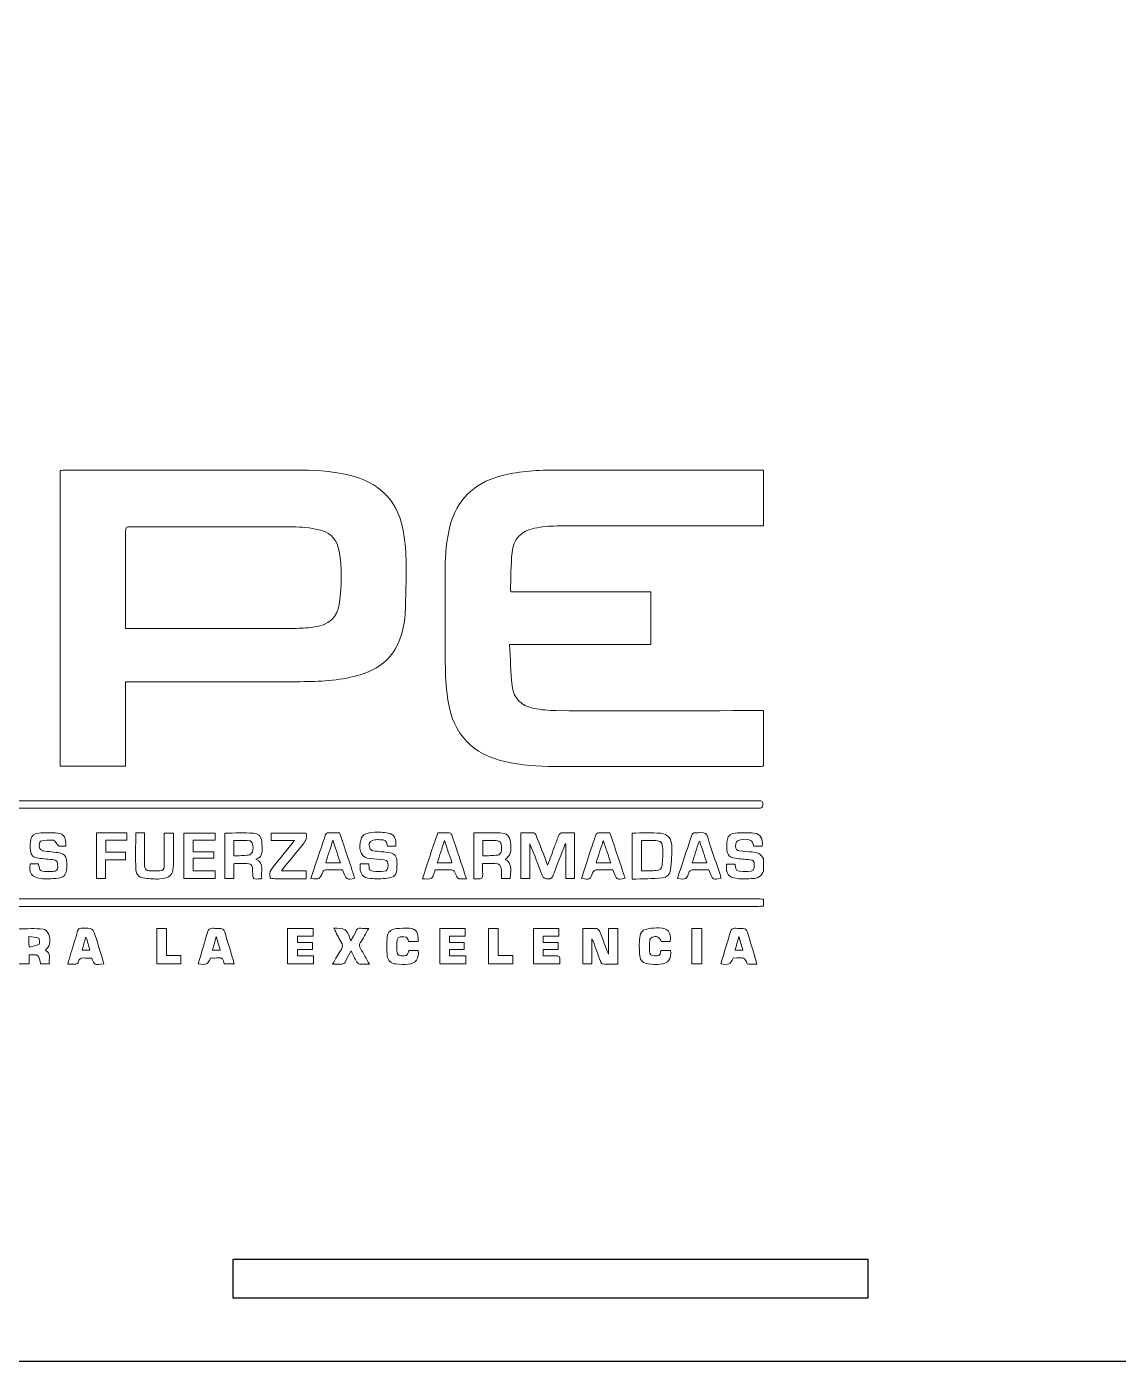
# Model space of a CAD drawing. Extents: x -410 to 1216, y 0 to 714.
# Drawn here: x 836.2 to 922.1, y 99 to 204 of the extents above; entities that cross this region are included whole.
import ezdxf

# ---------------------------------------------------------------- set-up
doc = ezdxf.new("R2010")
doc.units = 0
doc.header["$MEASUREMENT"] = 0

msp = doc.modelspace()

# ---------------------------------------------------------------- linework, layer by layer
at = {"linetype": 'Continuous'}
for points in [[(1202.44, 99.04), (1202.44, 309.04), (752.44, 309.04), (752.44, 99.04)], [(852.44, 104.04), (902.44, 104.04), (902.44, 107.04), (852.44, 107.04)]]:
    msp.add_lwpolyline(points, close=True, dxfattribs=at)
at = {"color": 1, "lineweight": 0}
for points in [[(838.87, 169.13), (838.99, 169.14), (839.09, 169.15), (839.2, 169.15)], [(838.87, 145.85), (838.87, 153.62), (838.87, 161.36), (838.87, 169.13)], [(839.2, 169.15), (845.42, 169.15), (851.65, 169.15), (857.87, 169.15)], [(857.87, 169.15), (859.27, 169.15), (860.66, 169.03), (862.02, 168.64)], [(873.44, 168.67), (874.82, 169.05), (876.23, 169.15), (877.66, 169.15)], [(877.66, 169.15), (883.17, 169.15), (888.68, 169.15), (894.2, 169.15)], [(894.2, 169.15), (894.2, 167.69), (894.2, 166.23), (894.2, 164.77)], [(862.02, 168.64), (864.25, 168), (865.51, 166.5), (865.88, 164.24)], [(869.53, 164.72), (870.06, 166.8), (871.38, 168.1), (873.44, 168.67)], [(844.38, 164.7), (844.1, 164.7), (844, 164.64), (844, 164.33)], [(857.43, 164.68), (853.08, 164.71), (848.73, 164.69), (844.38, 164.7)], [(859.46, 164.4), (858.8, 164.57), (858.11, 164.68), (857.43, 164.68)], [(860.81, 162.79), (860.68, 163.58), (860.24, 164.19), (859.46, 164.4)], [(865.88, 164.24), (866.01, 163.45), (866.08, 162.63), (866.09, 161.83)], [(869.16, 161.44), (869.17, 162.54), (869.26, 163.64), (869.53, 164.72)], [(876.19, 164.58), (875.15, 164.38), (874.53, 163.72), (874.42, 162.68)], [(877.93, 164.76), (877.35, 164.76), (876.76, 164.69), (876.19, 164.58)], [(893.68, 164.77), (888.43, 164.77), (883.18, 164.77), (877.93, 164.76)], [(894.2, 164.77), (894.02, 164.77), (893.85, 164.77), (893.68, 164.77)], [(860.85, 158.73), (861.02, 160.08), (861.04, 161.45), (860.81, 162.79)], [(866.09, 161.83), (866.1, 160.5), (866.07, 159.17), (866, 157.85)], [(874.42, 162.68), (874.32, 161.68), (874.33, 160.66), (874.3, 159.65)], [(869.17, 153.56), (869.14, 156.19), (869.15, 158.81), (869.16, 161.44)], [(874.3, 159.65), (874.3, 159.64), (874.32, 159.62), (874.36, 159.57)], [(858.75, 156.79), (860, 156.93), (860.71, 157.55), (860.85, 158.73)], [(874.36, 159.57), (878, 159.57), (881.68, 159.57), (885.34, 159.57)], [(885.34, 159.57), (885.34, 158.18), (885.34, 156.81), (885.34, 155.43)], [(866, 157.85), (865.95, 156.87), (865.72, 155.93), (865.22, 155.07)], [(857.27, 156.7), (857.76, 156.7), (858.26, 156.74), (858.75, 156.79)], [(885.34, 155.43), (881.65, 155.43), (877.99, 155.43), (874.23, 155.43)], [(874.23, 155.43), (874.29, 154.34), (874.31, 153.27), (874.42, 152.21)], [(865.22, 155.07), (864.55, 153.92), (863.48, 153.32), (862.24, 152.99)], [(869.4, 150.93), (869.26, 151.8), (869.18, 152.68), (869.17, 153.56)], [(844, 152.51), (844, 150.26), (844, 148.07), (844, 145.85)], [(862.24, 152.99), (860.77, 152.59), (859.26, 152.51), (857.75, 152.51)], [(874.42, 152.21), (874.53, 151.22), (875.14, 150.59), (876.13, 150.41)], [(873.86, 146.22), (871.31, 146.8), (869.81, 148.36), (869.4, 150.93)], [(876.13, 150.41), (876.71, 150.3), (877.31, 150.24), (877.9, 150.23)], [(877.9, 150.23), (883.19, 150.22), (888.48, 150.23), (893.77, 150.23)], [(893.77, 150.23), (893.91, 150.23), (894.06, 150.23), (894.2, 150.24)], [(894.2, 150.24), (894.2, 148.78), (894.2, 147.32), (894.2, 145.86)], [(877.78, 145.83), (876.46, 145.83), (875.15, 145.93), (873.86, 146.22)], [(844, 145.85), (842.28, 145.85), (840.58, 145.85), (838.87, 145.85)], [(893.81, 145.83), (888.46, 145.83), (883.12, 145.82), (877.78, 145.83)], [(894.2, 145.86), (894.07, 145.85), (893.94, 145.83), (893.81, 145.83)], [(894.16, 142.83), (894.16, 142.57), (894.02, 142.56), (893.83, 142.57)], [(893.84, 143.14), (894.07, 143.16), (894.16, 143.07), (894.16, 142.83)], [(888.85, 140.63), (889.12, 140.6), (889.46, 140.7), (889.65, 140.57)], [(836.52, 139.24), (836.48, 139.52), (836.51, 139.83), (836.56, 140.11)], [(836.56, 140.11), (836.61, 140.41), (836.87, 140.58), (837.15, 140.6)], [(837.15, 140.6), (837.66, 140.63), (838.18, 140.65), (838.68, 140.6)], [(837.33, 139.95), (837.25, 139.93), (837.21, 139.62), (837.23, 139.46)], [(838.33, 140.03), (838, 140.07), (837.65, 140.03), (837.33, 139.95)], [(838.75, 139.56), (838.58, 139.76), (838.47, 140.01), (838.33, 140.03)], [(838.68, 140.6), (839.17, 140.55), (839.36, 140.18), (839.3, 139.56)], [(841.73, 137.02), (841.73, 138.22), (841.73, 139.4), (841.73, 140.61)], [(841.73, 140.61), (842.54, 140.61), (843.32, 140.61), (844.11, 140.61)], [(844.11, 140.03), (843.57, 140.03), (843.02, 140.03), (842.45, 140.03)], [(842.45, 140.03), (842.45, 139.71), (842.45, 139.42), (842.45, 139.1)], [(844.11, 140.61), (844.11, 140.42), (844.11, 140.25), (844.11, 140.03)], [(844.82, 137.71), (844.79, 138.67), (844.81, 139.63), (844.81, 140.61)], [(844.81, 140.61), (845.03, 140.61), (845.24, 140.61), (845.49, 140.61)], [(845.49, 140.61), (845.49, 139.91), (845.49, 139.23), (845.49, 138.54)], [(847.06, 140.26), (847.06, 140.37), (847.06, 140.48), (847.06, 140.6)], [(847.06, 140.6), (847.3, 140.6), (847.52, 140.6), (847.78, 140.6)], [(847.06, 138.04), (847.06, 138.78), (847.06, 139.52), (847.06, 140.26)], [(848.6, 137.02), (848.6, 138.21), (848.6, 139.39), (848.6, 140.6)], [(848.6, 140.6), (849.4, 140.6), (850.21, 140.6), (851.05, 140.6)], [(851.05, 140.03), (850.47, 140.03), (849.91, 140.03), (849.32, 140.03)], [(849.32, 140.03), (849.32, 139.73), (849.32, 139.45), (849.32, 139.13)], [(851.05, 140.6), (851.05, 140.42), (851.05, 140.24), (851.05, 140.03)], [(851.82, 140.6), (852.58, 140.6), (853.33, 140.63), (854.07, 140.59)], [(851.82, 137.02), (851.82, 138.23), (851.82, 139.41), (851.82, 140.6)], [(853.73, 140), (853.34, 140.03), (852.95, 140.02), (852.54, 140.02)], [(852.54, 140.02), (852.54, 139.61), (852.54, 139.23), (852.54, 138.8)], [(854.01, 139.75), (853.98, 139.86), (853.83, 140), (853.73, 140)], [(854.01, 139.13), (854.06, 139.33), (854.05, 139.55), (854.01, 139.75)], [(854.07, 140.59), (854.42, 140.57), (854.7, 140.37), (854.73, 139.96)], [(854.73, 139.96), (854.75, 139.69), (854.77, 139.42), (854.76, 139.15)], [(855.46, 137.72), (855.98, 138.41), (856.55, 139.07), (857.09, 139.74)], [(855.47, 140.02), (855.47, 140.22), (855.47, 140.4), (855.47, 140.6)], [(855.47, 140.6), (856.37, 140.6), (857.29, 140.6), (858.21, 140.6)], [(857.3, 140.02), (856.66, 140.02), (856.08, 140.02), (855.47, 140.02)], [(857.98, 139.72), (857.41, 139.05), (856.87, 138.37), (856.27, 137.64)], [(857.09, 139.74), (857.15, 139.81), (857.2, 139.89), (857.3, 140.02)], [(858.21, 140.6), (858.3, 140.26), (858.21, 139.99), (857.98, 139.72)], [(859.02, 138.3), (859.25, 139), (859.49, 139.69), (859.71, 140.39)], [(859.71, 140.39), (859.76, 140.55), (859.82, 140.64), (860.02, 140.63)], [(860.33, 140.03), (860.12, 139.39), (859.94, 138.84), (859.76, 138.26)], [(860.02, 140.63), (860.29, 140.61), (860.56, 140.62), (860.85, 140.62)], [(860.91, 138.26), (860.72, 138.83), (860.54, 139.39), (860.33, 140.03)], [(860.85, 140.62), (861.25, 139.42), (861.65, 138.24), (862.05, 137.05)], [(863.29, 138.6), (862.52, 138.63), (862.39, 139.2), (862.47, 139.84)], [(862.47, 139.84), (862.56, 140.46), (862.78, 140.61), (863.6, 140.67)], [(863.62, 140.07), (863.23, 140.02), (863.09, 139.79), (863.23, 139.41)], [(863.6, 140.67), (863.95, 140.69), (864.31, 140.66), (864.66, 140.6)], [(863.99, 140.08), (863.87, 140.08), (863.74, 140.09), (863.62, 140.07)], [(864.61, 139.57), (864.53, 140.04), (864.48, 140.08), (863.99, 140.08)], [(864.66, 140.6), (865.14, 140.52), (865.33, 140.18), (865.28, 139.57)], [(867.37, 137.01), (867.77, 138.23), (868.16, 139.41), (868.57, 140.62)], [(869.1, 140.02), (868.9, 139.39), (868.72, 138.83), (868.54, 138.27)], [(868.57, 140.62), (868.87, 140.62), (869.18, 140.63), (869.49, 140.62)], [(869.69, 138.27), (869.49, 138.85), (869.31, 139.4), (869.1, 140.02)], [(869.49, 140.62), (869.55, 140.61), (869.65, 140.53), (869.67, 140.47)], [(869.67, 140.47), (870.06, 139.33), (870.44, 138.19), (870.84, 137)], [(871.41, 140.62), (872.11, 140.62), (872.79, 140.63), (873.47, 140.62)], [(871.41, 137), (871.41, 138.21), (871.41, 139.4), (871.41, 140.62)], [(873.29, 140), (872.9, 140.03), (872.51, 140.01), (872.11, 140.01)], [(872.11, 140.01), (872.11, 139.61), (872.11, 139.23), (872.11, 138.8)], [(873.57, 139.72), (873.54, 139.83), (873.4, 139.99), (873.29, 140)], [(873.47, 140.62), (873.99, 140.6), (874.24, 140.38), (874.31, 139.85)], [(873.56, 139.13), (873.61, 139.32), (873.61, 139.53), (873.57, 139.72)], [(874.31, 139.85), (874.34, 139.57), (874.35, 139.27), (874.27, 139.01)], [(875.12, 140.62), (875.47, 140.62), (875.81, 140.63), (876.14, 140.61)], [(875.12, 137.03), (875.12, 138.22), (875.12, 139.4), (875.12, 140.62)], [(876.78, 137.29), (876.49, 138.09), (876.17, 138.88), (875.83, 139.74)], [(875.83, 139.74), (875.83, 138.8), (875.83, 137.93), (875.83, 137.03)], [(876.14, 140.61), (876.21, 140.61), (876.29, 140.49), (876.32, 140.41)], [(876.32, 140.41), (876.62, 139.64), (876.92, 138.87), (877.22, 138.07)], [(878.6, 139.75), (878.29, 138.93), (877.96, 138.11), (877.66, 137.29)], [(877.77, 139.56), (877.88, 139.85), (877.98, 140.15), (878.09, 140.44)], [(878.09, 140.44), (878.13, 140.51), (878.22, 140.61), (878.29, 140.61)], [(878.29, 140.61), (878.63, 140.63), (878.97, 140.62), (879.33, 140.62)], [(878.64, 139.75), (878.63, 139.75), (878.61, 139.75), (878.6, 139.75)], [(878.64, 137.02), (878.64, 137.93), (878.64, 138.84), (878.64, 139.75)], [(879.33, 140.62), (879.33, 139.41), (879.33, 138.23), (879.33, 137.02)], [(880.29, 138.32), (880.52, 139), (880.76, 139.69), (880.98, 140.38)], [(880.98, 140.38), (881.05, 140.58), (881.14, 140.64), (881.35, 140.63)], [(881.6, 140.02), (881.39, 139.38), (881.22, 138.84), (881.03, 138.26)], [(881.35, 140.63), (881.6, 140.61), (881.85, 140.62), (882.12, 140.62)], [(882.19, 138.26), (881.99, 138.84), (881.81, 139.39), (881.6, 140.02)], [(882.12, 140.62), (882.52, 139.42), (882.92, 138.24), (883.32, 137.05)], [(883.88, 140.6), (884.63, 140.6), (885.38, 140.64), (886.12, 140.58)], [(883.88, 136.97), (883.88, 138.22), (883.88, 139.4), (883.88, 140.6)], [(885.74, 140.01), (885.37, 140.03), (885, 140.02), (884.6, 140.02)], [(884.6, 140.02), (884.6, 139.2), (884.6, 138.43), (884.6, 137.64)], [(886.28, 139.35), (886.26, 139.83), (886.11, 140), (885.74, 140.01)], [(886.12, 140.58), (886.67, 140.54), (886.97, 140.13), (886.99, 139.61)], [(887.66, 137.73), (887.95, 138.62), (888.25, 139.51), (888.54, 140.39)], [(888.54, 140.39), (888.59, 140.56), (888.66, 140.64), (888.85, 140.63)], [(889.13, 139.94), (888.95, 139.38), (888.77, 138.83), (888.59, 138.27)], [(889.19, 139.93), (889.17, 139.93), (889.15, 139.93), (889.13, 139.94)], [(889.74, 138.27), (889.55, 138.84), (889.37, 139.39), (889.19, 139.93)], [(889.65, 140.57), (889.82, 140.46), (889.85, 140.11), (889.93, 139.87)], [(889.93, 139.87), (890.22, 139.02), (890.5, 138.17), (890.79, 137.33)], [(891.32, 139.26), (891.29, 139.53), (891.31, 139.82), (891.36, 140.09)], [(891.36, 140.09), (891.41, 140.41), (891.67, 140.58), (891.97, 140.6)], [(891.97, 140.6), (892.47, 140.63), (892.98, 140.65), (893.47, 140.6)], [(892.4, 140.07), (892.1, 140.01), (891.99, 139.85), (892.01, 139.56)], [(893.45, 139.56), (893.34, 140.07), (893.05, 140.19), (892.4, 140.07)], [(893.47, 140.6), (893.97, 140.55), (894.19, 140.15), (894.09, 139.56)], [(837.18, 138.62), (836.76, 138.68), (836.58, 138.82), (836.52, 139.24)], [(838.38, 138.49), (837.98, 138.55), (837.58, 138.57), (837.18, 138.62)], [(837.23, 139.46), (837.24, 139.36), (837.4, 139.23), (837.5, 139.21)], [(837.5, 139.21), (837.95, 139.14), (838.4, 139.1), (838.85, 139.04)], [(839.3, 139.56), (839.07, 139.56), (838.86, 139.56), (838.75, 139.56)], [(838.85, 139.04), (839.17, 139), (839.34, 138.78), (839.37, 138.49)], [(842.45, 139.1), (842.96, 139.1), (843.48, 139.1), (844.01, 139.1)], [(844.01, 139.1), (844.01, 138.89), (844.01, 138.7), (844.01, 138.49)], [(849.32, 139.13), (849.86, 139.13), (850.4, 139.13), (850.95, 139.13)], [(850.95, 138.62), (850.42, 138.62), (849.88, 138.62), (849.33, 138.62)], [(849.33, 138.62), (849.33, 138.28), (849.33, 137.98), (849.33, 137.64)], [(850.95, 139.13), (850.95, 138.94), (850.95, 138.8), (850.95, 138.62)], [(852.54, 138.8), (852.94, 138.82), (853.32, 138.82), (853.68, 138.87)], [(853.68, 138.87), (853.8, 138.88), (853.97, 139.02), (854.01, 139.13)], [(854.76, 139.15), (854.74, 138.84), (854.57, 138.62), (854.25, 138.55)], [(863.23, 139.41), (863.26, 139.33), (863.38, 139.23), (863.47, 139.21)], [(864.34, 138.5), (863.99, 138.53), (863.64, 138.59), (863.29, 138.6)], [(863.47, 139.21), (863.92, 139.14), (864.38, 139.12), (864.82, 139.04)], [(865.28, 139.57), (865.06, 139.57), (864.83, 139.57), (864.61, 139.57)], [(864.82, 139.04), (865.2, 138.97), (865.35, 138.77), (865.36, 138.38)], [(872.11, 138.8), (872.53, 138.82), (872.91, 138.82), (873.29, 138.87)], [(873.29, 138.87), (873.4, 138.88), (873.54, 139.02), (873.56, 139.13)], [(874.27, 139.01), (874.22, 138.82), (874.02, 138.66), (873.89, 138.51)], [(877.22, 138.07), (877.41, 138.57), (877.59, 139.07), (877.77, 139.56)], [(886.23, 138.08), (886.26, 138.5), (886.3, 138.93), (886.28, 139.35)], [(886.99, 139.61), (887.01, 138.98), (886.95, 138.34), (886.89, 137.71)], [(891.97, 138.62), (891.56, 138.68), (891.37, 138.84), (891.32, 139.26)], [(893.15, 138.5), (892.75, 138.53), (892.36, 138.57), (891.97, 138.62)], [(892.01, 139.56), (892.02, 139.35), (892.1, 139.22), (892.32, 139.2)], [(892.32, 139.2), (892.65, 139.17), (892.97, 139.12), (893.29, 139.11)], [(893.29, 139.11), (893.7, 139.09), (894.04, 138.97), (894.2, 138.56)], [(894.09, 139.56), (893.88, 139.56), (893.66, 139.56), (893.45, 139.56)], [(837.29, 137.03), (836.6, 137.12), (836.4, 137.46), (836.51, 138.17)], [(836.51, 138.17), (836.71, 138.17), (836.92, 138.17), (837.13, 138.17)], [(837.13, 138.17), (837.14, 138.16), (837.16, 138.14), (837.17, 138.13)], [(837.17, 138.13), (837.26, 137.59), (837.26, 137.59), (837.8, 137.58)], [(837.8, 137.58), (837.92, 137.57), (838.03, 137.58), (838.14, 137.57)], [(838.14, 137.57), (838.7, 137.57), (838.7, 137.75), (838.65, 138.28)], [(838.65, 138.28), (838.65, 138.36), (838.49, 138.47), (838.38, 138.49)], [(839.37, 137.67), (839.31, 137.27), (839.11, 137.08), (838.7, 137.05)], [(839.37, 138.49), (839.41, 138.22), (839.41, 137.94), (839.37, 137.67)], [(844.01, 138.49), (843.49, 138.49), (842.97, 138.49), (842.44, 138.49)], [(842.44, 138.49), (842.44, 137.99), (842.44, 137.52), (842.44, 137.02)], [(845.52, 137.04), (845.11, 137.09), (844.84, 137.31), (844.82, 137.71)], [(845.49, 138.54), (845.49, 138.35), (845.5, 138.16), (845.51, 137.97)], [(845.51, 137.97), (845.53, 137.75), (845.66, 137.64), (845.87, 137.63)], [(845.87, 137.63), (846.14, 137.63), (846.42, 137.63), (846.69, 137.63)], [(846.69, 137.63), (846.95, 137.64), (847.06, 137.78), (847.06, 138.04)], [(847.78, 138.13), (847.78, 137.34), (847.5, 137.02), (846.7, 136.99)], [(849.33, 137.64), (849.9, 137.64), (850.47, 137.64), (851.07, 137.64)], [(851.07, 137.64), (851.07, 137.4), (851.07, 137.22), (851.07, 137.02)], [(852.62, 138.2), (852.6, 138.2), (852.58, 138.19), (852.54, 138.18)], [(852.54, 138.18), (852.54, 137.81), (852.54, 137.42), (852.54, 137.02)], [(853.38, 138.21), (853.12, 138.21), (852.87, 138.21), (852.62, 138.2)], [(854.01, 137.57), (854.01, 138.11), (853.91, 138.21), (853.38, 138.21)], [(854.65, 137.01), (854.02, 136.95), (854.02, 136.95), (854.01, 137.57)], [(854.25, 138.55), (855.04, 138.22), (854.58, 137.55), (854.73, 137.06)], [(855.38, 137.09), (855.37, 137.3), (855.35, 137.57), (855.46, 137.72)], [(856.27, 137.64), (856.96, 137.64), (857.59, 137.64), (858.23, 137.64)], [(858.23, 137.64), (858.23, 137.41), (858.23, 137.22), (858.23, 137)], [(858.6, 137.02), (858.74, 137.45), (858.88, 137.88), (859.02, 138.3)], [(859.73, 137.7), (859.66, 137.7), (859.56, 137.61), (859.53, 137.53)], [(861.08, 137.71), (860.64, 137.71), (860.18, 137.71), (859.73, 137.7)], [(859.76, 138.26), (860.15, 138.26), (860.52, 138.26), (860.91, 138.26)], [(862.05, 137.05), (861.44, 136.88), (861.37, 136.93), (861.08, 137.71)], [(863.27, 137.02), (862.72, 137.03), (862.37, 137.41), (862.48, 138.17)], [(862.48, 138.17), (862.71, 138.17), (862.92, 138.17), (863.15, 138.17)], [(863.15, 138.17), (863.15, 138.09), (863.17, 138.02), (863.17, 137.96)], [(863.17, 137.96), (863.15, 137.71), (863.28, 137.6), (863.5, 137.59)], [(863.5, 137.59), (863.78, 137.58), (864.05, 137.58), (864.32, 137.59)], [(864.32, 137.59), (864.63, 137.6), (864.66, 137.81), (864.66, 138.05)], [(864.66, 138.05), (864.65, 138.28), (864.64, 138.48), (864.34, 138.5)], [(865.36, 137.92), (865.36, 137.33), (865.19, 137.11), (864.6, 137.04)], [(865.36, 138.38), (865.37, 138.23), (865.37, 138.07), (865.36, 137.92)], [(868.38, 137.71), (868.28, 137.47), (868.24, 137.17), (868.07, 137.04)], [(868.54, 138.27), (868.94, 138.27), (869.3, 138.27), (869.69, 138.27)], [(872.1, 138.21), (872.1, 137.92), (872.08, 137.64), (872.11, 137.36)], [(873.06, 138.21), (872.76, 138.22), (872.45, 138.21), (872.1, 138.21)], [(873.58, 137.68), (873.57, 138.04), (873.42, 138.2), (873.06, 138.21)], [(873.58, 137.02), (873.58, 137.25), (873.58, 137.46), (873.58, 137.68)], [(873.89, 138.51), (874.29, 138.34), (874.4, 137.97), (874.27, 137.02)], [(879.88, 137.03), (880.02, 137.46), (880.15, 137.89), (880.29, 138.32)], [(881.03, 137.7), (880.94, 137.7), (880.81, 137.6), (880.78, 137.51)], [(881.03, 138.26), (881.43, 138.26), (881.78, 138.26), (882.19, 138.26)], [(882.35, 137.71), (881.91, 137.71), (881.47, 137.72), (881.03, 137.7)], [(883.32, 137.05), (882.67, 136.9), (882.64, 136.92), (882.35, 137.71)], [(884.6, 137.64), (885.01, 137.64), (885.39, 137.63), (885.77, 137.65)], [(885.77, 137.65), (886.03, 137.66), (886.21, 137.8), (886.23, 138.08)], [(886.89, 137.71), (886.86, 137.35), (886.59, 137.11), (886.25, 137.08)], [(887.44, 137.02), (887.51, 137.27), (887.58, 137.5), (887.66, 137.73)], [(888.56, 137.7), (888.49, 137.7), (888.39, 137.61), (888.36, 137.54)], [(889.91, 137.71), (889.47, 137.71), (889.01, 137.71), (888.56, 137.7)], [(888.59, 138.27), (888.99, 138.27), (889.35, 138.27), (889.74, 138.27)], [(890.87, 137.04), (890.2, 136.9), (890.18, 136.91), (889.91, 137.71)], [(892.14, 137.02), (891.42, 137.12), (891.23, 137.4), (891.3, 138.16)], [(891.3, 138.16), (891.51, 138.16), (891.73, 138.16), (891.95, 138.16)], [(891.95, 138.16), (891.96, 138.15), (891.98, 138.13), (891.98, 138.11)], [(891.98, 138.11), (892.05, 137.59), (892.05, 137.59), (892.59, 137.58)], [(892.59, 137.58), (892.72, 137.57), (892.84, 137.57), (892.96, 137.58)], [(892.96, 137.58), (893.43, 137.6), (893.49, 137.66), (893.48, 138.14)], [(893.48, 138.14), (893.48, 138.38), (893.38, 138.49), (893.15, 138.5)], [(894.2, 137.64), (894.07, 137.24), (893.8, 137.03), (893.38, 137.02)], [(894.2, 138.56), (894.2, 138.25), (894.2, 137.95), (894.2, 137.64)], [(838.7, 137.05), (838.23, 137.01), (837.75, 136.97), (837.29, 137.03)], [(842.44, 137.02), (842.19, 137.02), (841.96, 137.02), (841.73, 137.02)], [(846.7, 136.99), (846.31, 136.97), (845.91, 137), (845.52, 137.04)], [(851.07, 137.02), (850.24, 137.02), (849.43, 137.02), (848.6, 137.02)], [(852.54, 137.02), (852.29, 137.02), (852.06, 137.02), (851.82, 137.02)], [(854.73, 137.06), (854.67, 137.02), (854.66, 137.01), (854.65, 137.01)], [(855.77, 137), (855.63, 137.01), (855.38, 137.05), (855.38, 137.09)], [(859.53, 137.53), (859.28, 136.96), (859.28, 136.95), (858.6, 137.02)], [(864.6, 137.04), (864.16, 136.99), (863.71, 137.01), (863.27, 137.02)], [(868.07, 137.04), (867.92, 136.93), (867.63, 137.01), (867.37, 137.01)], [(870.22, 137.01), (870.15, 137.02), (870.07, 137.14), (870.04, 137.23)], [(870.84, 137), (870.61, 137), (870.41, 136.98), (870.22, 137.01)], [(871.73, 137), (871.64, 137.01), (871.53, 137), (871.41, 137)], [(872.11, 137.36), (872.13, 137.06), (872.02, 136.95), (871.73, 137)], [(874.27, 137.02), (874.06, 137.02), (873.84, 137.02), (873.58, 137.02)], [(875.83, 137.03), (875.59, 137.03), (875.36, 137.03), (875.12, 137.03)], [(877.28, 136.99), (877.04, 137), (876.88, 137.01), (876.78, 137.29)], [(877.66, 137.29), (877.59, 137.1), (877.52, 136.98), (877.28, 136.99)], [(879.33, 137.02), (879.11, 137.02), (878.89, 137.02), (878.64, 137.02)], [(880.78, 137.51), (880.56, 136.93), (880.57, 136.93), (879.88, 137.03)], [(886.25, 137.08), (885.47, 137.01), (884.68, 137), (883.88, 136.97)], [(888.36, 137.54), (888.14, 136.94), (888.14, 136.94), (887.44, 137.02)], [(890.79, 137.33), (890.82, 137.24), (890.84, 137.14), (890.87, 137.04)], [(893.38, 137.02), (892.96, 137.01), (892.54, 136.96), (892.14, 137.02)], [(893.68, 135.43), (893.86, 135.43), (894.03, 135.41), (894.2, 135.39)], [(894.2, 134.85), (894.04, 134.84), (893.87, 134.83), (893.71, 134.83)], [(894.2, 135.39), (894.2, 135.21), (894.2, 135.03), (894.2, 134.85)], [(835.64, 133.07), (836.28, 133.07), (836.91, 133.1), (837.54, 133.05)], [(837.18, 132.32), (836.95, 132.41), (836.68, 132.41), (836.4, 132.45)], [(836.4, 132.45), (836.4, 132.23), (836.4, 132.09), (836.41, 131.95)], [(837.21, 131.87), (837.27, 131.9), (837.25, 132.29), (837.18, 132.32)], [(837.54, 133.05), (837.7, 133.04), (837.91, 132.8), (837.98, 132.62)], [(837.98, 132.62), (838.06, 132.38), (838.06, 132.1), (838.02, 131.85)], [(839.97, 132), (840.06, 132.3), (840.17, 132.59), (840.24, 132.9)], [(840.24, 132.9), (840.27, 133.06), (840.36, 133.1), (840.51, 133.11)], [(840.51, 133.11), (841.44, 133.14), (841.45, 133.15), (841.72, 132.25)], [(840.86, 132.38), (840.77, 132.05), (840.69, 131.73), (840.6, 131.39)], [(840.92, 132.39), (840.9, 132.38), (840.88, 132.38), (840.86, 132.38)], [(841.2, 131.39), (841.1, 131.74), (841.01, 132.06), (840.92, 132.39)], [(846.47, 133.08), (846.72, 133.08), (846.96, 133.08), (847.22, 133.08)], [(846.47, 130.3), (846.47, 131.24), (846.47, 132.15), (846.47, 133.08)], [(847.22, 133.08), (847.22, 132.39), (847.22, 131.69), (847.22, 130.97)], [(849.73, 130.32), (849.99, 131.2), (850.24, 132.07), (850.51, 132.94)], [(850.51, 132.94), (850.53, 133.01), (850.64, 133.08), (850.72, 133.1)], [(851.15, 132.47), (851.04, 132.07), (850.95, 131.73), (850.85, 131.38)], [(851.46, 131.38), (851.36, 131.75), (851.26, 132.08), (851.15, 132.47)], [(851.89, 132.55), (852.09, 131.91), (852.28, 131.27), (852.47, 130.62)], [(856.76, 130.31), (856.76, 131.23), (856.76, 132.15), (856.76, 133.08)], [(856.76, 133.08), (857.43, 133.08), (858.09, 133.08), (858.77, 133.08)], [(858.77, 132.48), (858.36, 132.48), (857.95, 132.48), (857.53, 132.48)], [(857.53, 132.48), (857.53, 132.31), (857.53, 132.17), (857.53, 131.99)], [(858.77, 133.08), (858.77, 132.89), (858.77, 132.7), (858.77, 132.48)], [(860.41, 133.13), (860.71, 133.09), (861.08, 133.14), (861.29, 132.98)], [(860.98, 132.02), (860.77, 132.36), (860.59, 132.7), (860.41, 133.13)], [(861.29, 132.98), (861.51, 132.82), (861.59, 132.45), (861.75, 132.13)], [(861.75, 132.13), (861.89, 132.39), (862.02, 132.61), (862.12, 132.85)], [(862.12, 132.85), (862.2, 133.05), (862.31, 133.13), (862.52, 133.11)], [(863.14, 133.1), (862.9, 132.69), (862.7, 132.31), (862.48, 131.96)], [(862.52, 133.11), (862.71, 133.09), (862.9, 133.1), (863.14, 133.1)], [(864.6, 130.95), (864.56, 131.44), (864.55, 131.94), (864.6, 132.43)], [(864.6, 132.43), (864.64, 132.83), (864.9, 133.03), (865.32, 133.08)], [(865.32, 133.08), (865.66, 133.11), (866, 133.13), (866.34, 133.11)], [(865.91, 132.44), (865.44, 132.44), (865.36, 132.39), (865.36, 131.91)], [(866.27, 132.06), (866.23, 132.26), (866.19, 132.44), (865.91, 132.44)], [(866.34, 133.11), (866.86, 133.07), (867.07, 132.82), (867.03, 132.08)], [(868.74, 130.3), (868.74, 131.22), (868.74, 132.13), (868.74, 133.08)], [(868.74, 133.08), (869.39, 133.08), (870.05, 133.08), (870.74, 133.08)], [(870.74, 132.48), (870.34, 132.48), (869.93, 132.48), (869.51, 132.48)], [(869.51, 132.48), (869.51, 132.31), (869.51, 132.17), (869.51, 132)], [(870.74, 133.08), (870.74, 132.89), (870.74, 132.71), (870.74, 132.48)], [(872.56, 130.31), (872.56, 131.23), (872.56, 132.15), (872.56, 133.08)], [(872.56, 133.08), (872.82, 133.08), (873.06, 133.08), (873.32, 133.08)], [(873.32, 133.08), (873.32, 132.38), (873.32, 131.69), (873.32, 130.96)], [(876.11, 130.31), (876.11, 131.22), (876.11, 132.13), (876.11, 133.09)], [(876.11, 133.09), (876.78, 133.09), (877.43, 133.09), (878.11, 133.09)], [(878.11, 132.49), (877.72, 132.49), (877.31, 132.49), (876.88, 132.49)], [(876.88, 132.49), (876.88, 132.31), (876.88, 132.17), (876.88, 131.99)], [(878.11, 133.09), (878.11, 132.9), (878.11, 132.71), (878.11, 132.49)], [(879.99, 133.1), (880.36, 133.1), (880.72, 133.11), (881.08, 133.09)], [(879.99, 130.3), (879.99, 131.22), (879.99, 132.15), (879.99, 133.1)], [(881.08, 133.09), (881.16, 133.09), (881.26, 132.98), (881.3, 132.9)], [(881.3, 132.9), (881.51, 132.38), (881.7, 131.85), (881.9, 131.32)], [(882.01, 131.07), (882.01, 131.77), (882.01, 132.41), (882.01, 133.09)], [(882.01, 133.09), (882.26, 133.09), (882.49, 133.09), (882.74, 133.09)], [(882.74, 133.09), (882.74, 132.17), (882.74, 131.25), (882.74, 130.29)], [(884.47, 130.94), (884.43, 131.42), (884.41, 131.91), (884.46, 132.39)], [(884.46, 132.39), (884.51, 132.85), (884.73, 133.02), (885.2, 133.08)], [(885.2, 133.08), (885.46, 133.12), (885.72, 133.14), (885.99, 133.14)], [(885.44, 132.41), (885.36, 132.38), (885.26, 132.24), (885.25, 132.15)], [(886.16, 132.07), (886.04, 132.41), (885.78, 132.54), (885.44, 132.41)], [(885.99, 133.14), (886.71, 133.12), (886.95, 132.83), (886.87, 132.07)], [(888.57, 130.31), (888.57, 131.23), (888.57, 132.14), (888.57, 133.09)], [(888.57, 133.09), (888.84, 133.09), (889.07, 133.09), (889.34, 133.09)], [(889.34, 133.09), (889.34, 132.16), (889.34, 131.24), (889.34, 130.31)], [(890.85, 130.32), (891.11, 131.2), (891.37, 132.07), (891.64, 132.94)], [(891.64, 132.94), (891.66, 133.01), (891.77, 133.08), (891.85, 133.1)], [(892.27, 132.47), (892.16, 132.07), (892.07, 131.73), (891.97, 131.39)], [(892.58, 131.39), (892.48, 131.75), (892.38, 132.08), (892.27, 132.47)], [(893.02, 132.55), (893.21, 131.9), (893.41, 131.24), (893.6, 130.59)], [(836.41, 131.95), (836.41, 131.88), (836.41, 131.81), (836.42, 131.63)], [(836.42, 131.63), (836.72, 131.71), (836.99, 131.75), (837.21, 131.87)], [(838.02, 131.85), (837.99, 131.68), (837.82, 131.53), (837.71, 131.36)], [(837.71, 131.36), (838.18, 131.16), (837.95, 130.7), (838.02, 130.31)], [(839.46, 130.29), (839.63, 130.88), (839.8, 131.44), (839.97, 132)], [(840.6, 131.39), (840.81, 131.39), (840.99, 131.39), (841.2, 131.39)], [(841.72, 132.25), (841.92, 131.61), (842.11, 130.97), (842.3, 130.32)], [(850.85, 131.38), (851.07, 131.38), (851.24, 131.38), (851.46, 131.38)], [(857.53, 131.99), (857.92, 131.99), (858.3, 131.99), (858.71, 131.99)], [(858.71, 131.45), (858.32, 131.45), (857.94, 131.45), (857.54, 131.45)], [(857.54, 131.45), (857.54, 131.28), (857.54, 131.13), (857.54, 130.95)], [(858.71, 131.99), (858.71, 131.79), (858.71, 131.64), (858.71, 131.45)], [(860.3, 130.29), (860.54, 130.71), (860.75, 131.1), (860.99, 131.45)], [(860.99, 131.45), (861.13, 131.66), (861.11, 131.83), (860.98, 132.02)], [(861.75, 131.33), (861.61, 131.07), (861.46, 130.84), (861.37, 130.59)], [(862.21, 130.45), (862.05, 130.73), (861.91, 131.02), (861.75, 131.33)], [(862.48, 131.96), (862.39, 131.8), (862.39, 131.68), (862.49, 131.52)], [(862.49, 131.52), (862.73, 131.13), (862.95, 130.73), (863.2, 130.29)], [(865.36, 131.91), (865.36, 131.73), (865.37, 131.55), (865.36, 131.36)], [(865.36, 131.36), (865.36, 131.15), (865.41, 130.97), (865.66, 130.95)], [(865.66, 130.95), (866.07, 130.94), (866.21, 130.91), (866.26, 131.26)], [(867.02, 131.36), (867.14, 130.72), (866.87, 130.34), (866.25, 130.28)], [(866.26, 131.26), (866.26, 131.29), (866.27, 131.32), (866.29, 131.36)], [(866.92, 132.06), (866.71, 132.06), (866.5, 132.06), (866.27, 132.06)], [(866.29, 131.36), (866.53, 131.36), (866.78, 131.36), (867.02, 131.36)], [(867.03, 132.08), (867, 132.08), (866.96, 132.06), (866.92, 132.06)], [(869.51, 132), (869.88, 132), (870.25, 132), (870.65, 132)], [(870.65, 131.45), (870.27, 131.45), (869.9, 131.45), (869.51, 131.45)], [(869.51, 131.45), (869.51, 131.27), (869.51, 131.12), (869.51, 130.94)], [(870.65, 132), (870.65, 131.79), (870.65, 131.63), (870.65, 131.45)], [(876.88, 131.99), (877.26, 131.99), (877.64, 131.99), (878.05, 131.99)], [(878.05, 131.45), (877.66, 131.45), (877.28, 131.45), (876.88, 131.45)], [(876.88, 131.45), (876.88, 131.28), (876.88, 131.13), (876.88, 130.94)], [(878.05, 131.99), (878.05, 131.81), (878.05, 131.64), (878.05, 131.45)], [(880.8, 132.1), (880.78, 132.15), (880.75, 132.2), (880.7, 132.28)], [(880.7, 132.28), (880.7, 131.6), (880.7, 130.96), (880.7, 130.3)], [(881.38, 130.52), (881.18, 131.04), (880.99, 131.57), (880.8, 132.1)], [(881.9, 131.32), (881.93, 131.25), (881.96, 131.19), (882.01, 131.07)], [(885.25, 132.15), (885.22, 131.87), (885.24, 131.58), (885.24, 131.3)], [(885.24, 131.3), (885.24, 131.05), (885.37, 130.94), (885.62, 130.95)], [(885.62, 130.95), (885.86, 130.95), (886.11, 130.92), (886.11, 131.27)], [(886.89, 131.36), (886.98, 130.69), (886.73, 130.34), (886.1, 130.28)], [(886.11, 131.27), (886.11, 131.3), (886.13, 131.33), (886.14, 131.36)], [(886.14, 131.36), (886.39, 131.36), (886.64, 131.36), (886.89, 131.36)], [(886.87, 132.07), (886.62, 132.07), (886.39, 132.07), (886.16, 132.07)], [(891.97, 131.39), (892.2, 131.39), (892.37, 131.39), (892.58, 131.39)], [(836.42, 130.31), (836.15, 130.31), (835.9, 130.31), (835.64, 130.31)], [(837.11, 130.95), (836.96, 131.07), (836.67, 131.01), (836.42, 131.03)], [(836.42, 131.03), (836.42, 130.77), (836.42, 130.56), (836.42, 130.31)], [(837.33, 130.31), (837.26, 130.53), (837.26, 130.83), (837.11, 130.95)], [(838.02, 130.31), (837.76, 130.31), (837.53, 130.31), (837.33, 130.31)], [(840.11, 130.29), (839.91, 130.28), (839.7, 130.29), (839.46, 130.29)], [(840.29, 130.42), (840.29, 130.37), (840.17, 130.3), (840.11, 130.29)], [(840.83, 130.77), (840.55, 130.8), (840.33, 130.77), (840.29, 130.42)], [(841.36, 130.77), (841.17, 130.77), (841, 130.76), (840.83, 130.77)], [(842.3, 130.32), (841.59, 130.2), (841.53, 130.23), (841.36, 130.77)], [(848.37, 130.3), (847.74, 130.3), (847.12, 130.3), (846.47, 130.3)], [(847.22, 130.97), (847.62, 130.97), (847.99, 130.97), (848.37, 130.97)], [(848.37, 130.97), (848.37, 130.73), (848.37, 130.52), (848.37, 130.3)], [(850.71, 130.79), (850.45, 130.24), (850.38, 130.21), (849.73, 130.32)], [(851.77, 130.3), (851.71, 131.13), (851.07, 130.63), (850.71, 130.79)], [(852.55, 130.3), (852.28, 130.3), (852.04, 130.3), (851.77, 130.3)], [(852.47, 130.62), (852.5, 130.52), (852.52, 130.42), (852.55, 130.3)], [(858.79, 130.31), (858.12, 130.31), (857.45, 130.31), (856.76, 130.31)], [(857.54, 130.95), (857.94, 130.95), (858.35, 130.95), (858.79, 130.95)], [(858.79, 130.95), (858.79, 130.72), (858.79, 130.52), (858.79, 130.31)], [(860.87, 130.28), (860.7, 130.3), (860.53, 130.29), (860.3, 130.29)], [(861.37, 130.59), (861.28, 130.33), (861.13, 130.25), (860.87, 130.28)], [(862.42, 130.29), (862.35, 130.3), (862.25, 130.38), (862.21, 130.45)], [(863.2, 130.29), (862.9, 130.29), (862.66, 130.27), (862.42, 130.29)], [(865.28, 130.3), (864.91, 130.34), (864.63, 130.57), (864.6, 130.95)], [(866.25, 130.28), (865.93, 130.25), (865.6, 130.26), (865.28, 130.3)], [(870.77, 130.3), (870.09, 130.3), (869.42, 130.3), (868.74, 130.3)], [(869.51, 130.94), (869.93, 130.94), (870.34, 130.94), (870.77, 130.94)], [(870.77, 130.94), (870.77, 130.71), (870.77, 130.51), (870.77, 130.3)], [(874.47, 130.31), (873.84, 130.31), (873.21, 130.31), (872.56, 130.31)], [(873.32, 130.96), (873.72, 130.96), (874.09, 130.96), (874.47, 130.96)], [(874.47, 130.96), (874.47, 130.73), (874.47, 130.53), (874.47, 130.31)], [(878.17, 130.31), (877.48, 130.31), (876.81, 130.31), (876.11, 130.31)], [(876.88, 130.94), (877.17, 130.94), (877.47, 130.94), (877.77, 130.94)], [(877.77, 130.94), (878.19, 130.94), (878.19, 130.94), (878.18, 130.51)], [(878.18, 130.51), (878.18, 130.45), (878.17, 130.39), (878.17, 130.31)], [(880.7, 130.3), (880.47, 130.3), (880.24, 130.3), (879.99, 130.3)], [(881.54, 130.3), (881.48, 130.3), (881.41, 130.43), (881.38, 130.52)], [(882.74, 130.29), (882.34, 130.29), (881.94, 130.28), (881.54, 130.3)], [(885.14, 130.3), (884.78, 130.35), (884.5, 130.56), (884.47, 130.94)], [(886.1, 130.28), (885.78, 130.25), (885.45, 130.26), (885.14, 130.3)], [(889.34, 130.31), (889.08, 130.31), (888.84, 130.31), (888.57, 130.31)], [(891.81, 130.76), (891.58, 130.24), (891.5, 130.21), (890.85, 130.32)], [(892.92, 130.3), (892.73, 130.82), (892.73, 130.82), (891.81, 130.76)], [(893.13, 130.29), (893.05, 130.29), (892.99, 130.29), (892.92, 130.3)], [(893.67, 130.29), (893.47, 130.29), (893.3, 130.29), (893.13, 130.29)], [(893.6, 130.59), (893.63, 130.5), (893.64, 130.4), (893.67, 130.29)]]:
    msp.add_open_spline(points, degree=3, dxfattribs=at)
for points, knots in [([(844, 164.33), (844.01, 161.91), (844, 159.49), (844, 157.07), (844, 156.96), (844, 156.86), (844, 156.7)], [7, 7, 7, 7, 8, 8, 8, 9, 9, 9, 9]), ([(844, 156.7), (844.19, 156.7), (844.34, 156.7), (844.49, 156.7), (848.75, 156.7), (853.01, 156.7), (857.27, 156.7)], [9, 9, 9, 9, 10, 10, 10, 11, 11, 11, 11]), ([(857.75, 152.51), (853.31, 152.5), (848.87, 152.51), (844.43, 152.51), (844.3, 152.51), (844.17, 152.51), (844, 152.51)], [11, 11, 11, 11, 12, 12, 12, 13, 13, 13, 13]), ([(783.35, 143.14), (783.46, 143.14), (783.56, 143.14), (783.66, 143.14), (820.29, 143.14), (856.91, 143.14), (893.54, 143.14), (893.64, 143.14), (893.74, 143.13), (893.84, 143.14)], [2, 2, 2, 2, 3, 3, 3, 4, 4, 4, 5, 5, 5, 5]), ([(893.83, 142.57), (893.72, 142.57), (893.61, 142.57), (893.5, 142.57), (875.2, 142.57), (856.9, 142.57), (838.6, 142.57), (820.29, 142.57), (801.99, 142.57), (783.68, 142.57), (783.57, 142.57), (783.45, 142.58), (783.34, 142.57)], [7, 7, 7, 7, 8, 8, 8, 9, 9, 9, 10, 10, 10, 11, 11, 11, 11]), ([(847.78, 140.6), (847.78, 140.38), (847.78, 140.15), (847.78, 139.92), (847.78, 139.32), (847.78, 138.73), (847.78, 138.13)], [8, 8, 8, 8, 9, 9, 9, 10, 10, 10, 10]), ([(870.04, 137.23), (869.86, 137.71), (869.86, 137.71), (869.35, 137.71), (869.02, 137.71), (868.7, 137.71), (868.38, 137.71)], [7, 7, 7, 7, 8, 8, 8, 9, 9, 9, 9]), ([(858.23, 137), (857.84, 137), (857.46, 137), (857.08, 137), (856.64, 137), (856.21, 136.99), (855.77, 137)], [6, 6, 6, 6, 7, 7, 7, 8, 8, 8, 8]), ([(783.32, 135.43), (783.4, 135.42), (783.48, 135.43), (783.56, 135.43), (820.27, 135.43), (856.98, 135.43), (893.68, 135.43)], [4, 4, 4, 4, 5, 5, 5, 6, 6, 6, 6]), ([(893.71, 134.83), (856.98, 134.83), (820.26, 134.83), (783.53, 134.83), (783.46, 134.83), (783.38, 134.84), (783.32, 134.83)], [0, 0, 0, 0, 1, 1, 1, 2, 2, 2, 2]), ([(850.72, 133.1), (850.86, 133.12), (851, 133.1), (851.14, 133.1), (851.73, 133.1), (851.73, 133.1), (851.89, 132.55)], [1, 1, 1, 1, 2, 2, 2, 3, 3, 3, 3]), ([(891.85, 133.1), (891.98, 133.12), (892.13, 133.1), (892.27, 133.1), (892.85, 133.1), (892.85, 133.1), (893.02, 132.55)], [5, 5, 5, 5, 6, 6, 6, 7, 7, 7, 7])]:
    msp.add_open_spline(points, degree=3, knots=knots, dxfattribs=at)

doc.saveas('drawing.dxf')
